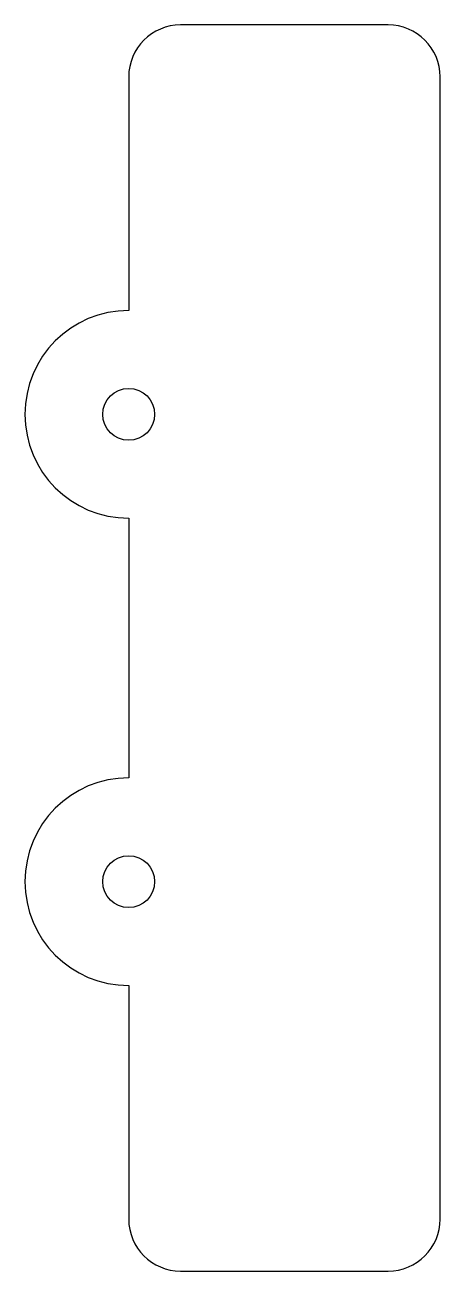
# Model space of a CAD drawing. Header units: millimetres. Extents: x -4 to 12, y 0 to 48.
import ezdxf

# ---------------------------------------------------------------- set-up
doc = ezdxf.new("R2010")
doc.units = ezdxf.units.MM

msp = doc.modelspace()

# ---------------------------------------------------------------- linework, layer by layer
at = {"color": 7, "linetype": 'Continuous', "lineweight": 25}
for p, q in [((10, 48), (2, 48)), ((0, 46), (0, 37)), ((12, 2), (12, 46)), ((0, 29), (0, 19)), ((0, 11), (0, 2)), ((2, 0), (10, 0))]:
    msp.add_line(p, q, dxfattribs=at)
for centre in [(0, 33), (0, 15)]:
    msp.add_circle(centre, 1, dxfattribs=at)
for centre, radius, start, end in [((2, 46), 2, 90, 180), ((10, 46), 2, 0, 90), ((0, 33), 4, 90, 270), ((0, 15), 4, 90, 270), ((2, 2), 2, 180, 270), ((10, 2), 2, 270, 0)]:
    msp.add_arc(centre, radius, start, end, dxfattribs=at)

doc.saveas('drawing.dxf')
